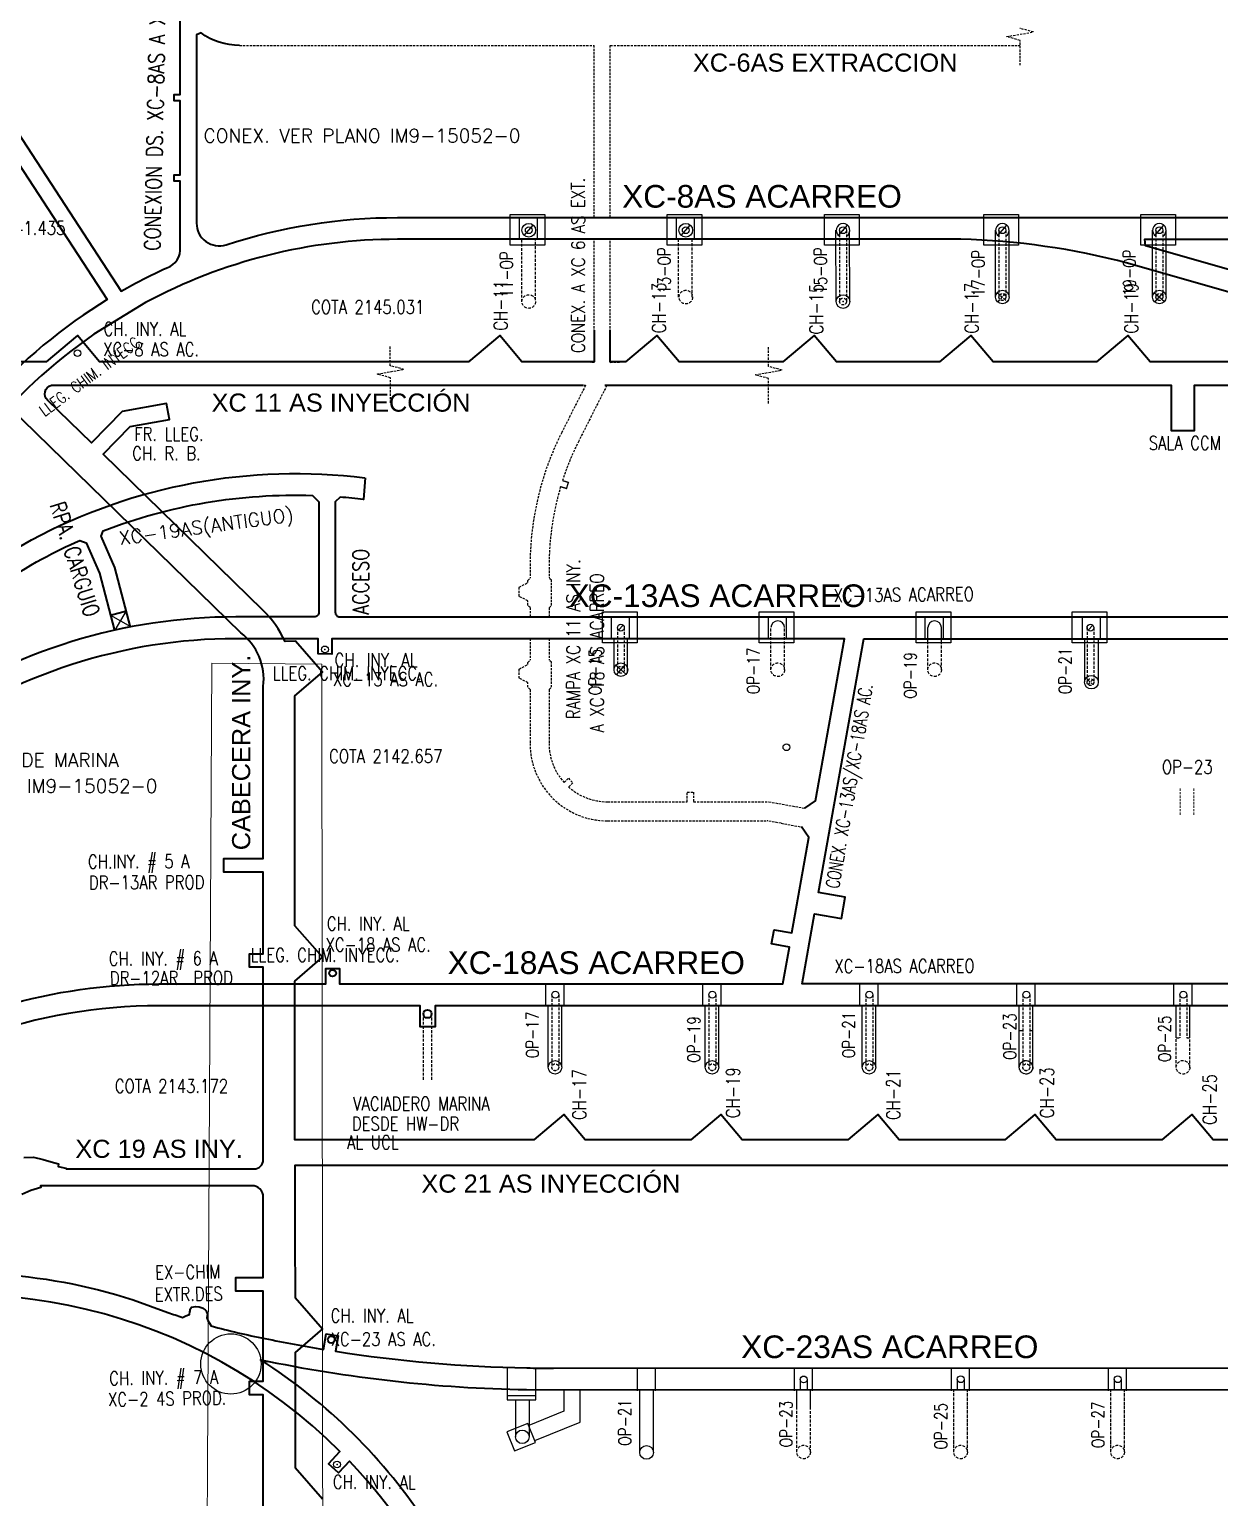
# Model space of a CAD drawing. Header units: millimetres. Extents: x -28 to 1943, y -5245 to 2752.
# Drawn here: x 918.3 to 1180.9, y -2316.4 to -1992.3 of the extents above; entities that cross this region are included whole.
import ezdxf
from ezdxf.enums import TextEntityAlignment as Align

# ---------------------------------------------------------------- set-up
doc = ezdxf.new("R2010")
doc.units = ezdxf.units.MM
doc.linetypes.add('DASHED', pattern=[0.75, 0.5, -0.25])
doc.linetypes.add('HIDDEN', pattern=[0.375, 0.25, -0.125])
doc.layers.add('186', color=1, linetype='Continuous', lineweight=18, transparency=0.5)
doc.styles.add('ARIAL', font='arial.ttf')
doc.styles.add('DG-T1-473 TO 560$1$Standard', font='arial.ttf')
doc.styles.add('ROMANS', font='romans.shx', dxfattribs={"width": 0.8})

msp = doc.modelspace()

# ---------------------------------------------------------------- linework, layer by layer
at = {"color": 8, "linetype": 'DASHED'}
for p, q in [((1133.876, -1993.894), (1139.807, -1992.874)), ((1139.807, -1992.874), (1136.779, -1992.072)), ((964.636, -1995.836), (1042.836, -1995.836)), ((1042.836, -2033.835), (1042.836, -1995.836)), ((1046.436, -1995.858), (1136.835, -1995.858)), ((1046.436, -2033.835), (1046.436, -1995.858)), ((1136.833, -1994.737), (1133.876, -1993.894)), ((1136.842, -2000.229), (1136.833, -1994.737)), ((1042.836, -2065.793), (1042.836, -2038.635)), ((1046.436, -2065.793), (1046.436, -2038.635)), ((1022.088, -2059.86), (1015.17, -2065.664)), ((1022.088, -2059.86), (1015.178, -2065.658)), ((1026.953, -2065.658), (1022.088, -2059.86)), ((1026.953, -2065.658), (1022.088, -2059.86)), ((1049.819, -2065.658), (1056.729, -2059.86)), ((1056.729, -2059.86), (1061.6, -2065.664)), ((997.881, -2066.538), (997.874, -2062.215)), ((1081.308, -2066.7), (1081.301, -2062.378)), ((994.979, -2068.361), (1000.909, -2067.341)), ((1015.17, -2065.664), (997.88, -2065.664)), ((1000.909, -2067.341), (997.881, -2066.538)), ((1042.836, -2065.793), (1026.953, -2065.658)), ((1042.836, -2065.793), (1026.953, -2065.658)), ((1046.436, -2065.793), (1049.819, -2065.658)), ((1061.6, -2065.664), (1081.307, -2065.664)), ((1084.336, -2067.503), (1081.308, -2066.7)), ((997.936, -2069.204), (994.979, -2068.361)), ((997.945, -2074.695), (997.936, -2069.204)), ((1078.406, -2068.523), (1084.336, -2067.503)), ((1081.362, -2069.366), (1078.406, -2068.523)), ((1081.372, -2074.857), (1081.362, -2069.366)), ((997.938, -2070.858), (1040.97, -2070.858)), ((1040.97, -2070.858), (1035.711, -2081.269)), ((1045.675, -2070.858), (1039.459, -2083.163)), ((1045.675, -2070.858), (1081.365, -2070.858)), ((1026.338, -2117.457), (1026.339, -2115.428)), ((1026.339, -2115.428), (1028.226, -2114.413)), ((1028.226, -2113.952), (1028.777, -2113.391)), ((1028.226, -2114.413), (1028.226, -2113.952)), ((1033.438, -2113.894), (1032.984, -2113.513)), ((1033.433, -2119.448), (1033.438, -2113.894)), ((1028.223, -2118.437), (1026.338, -2117.457)), ((1028.222, -2119.448), (1028.223, -2118.437)), ((1028.721, -2119.921), (1028.222, -2119.448)), ((1028.721, -2119.921), (1028.721, -2121.981)), ((1032.921, -2119.954), (1033.433, -2119.448)), ((1032.921, -2119.954), (1032.921, -2121.981)), ((1028.721, -2126.781), (1028.721, -2131.506)), ((1032.921, -2126.781), (1032.921, -2131.518)), ((1028.226, -2132.01), (1028.727, -2131.5)), ((1028.226, -2132.471), (1028.226, -2132.01)), ((1033.438, -2131.952), (1032.921, -2131.518)), ((1033.433, -2137.506), (1033.438, -2131.952)), ((1026.338, -2135.515), (1026.339, -2133.485)), ((1028.223, -2136.495), (1026.338, -2135.515)), ((1026.339, -2133.485), (1028.226, -2132.471)), ((1028.222, -2137.506), (1028.223, -2136.495)), ((1028.721, -2137.979), (1028.222, -2137.506)), ((1028.721, -2137.979), (1028.721, -2149.88)), ((1032.921, -2138.011), (1033.433, -2137.506)), ((1032.921, -2138.011), (1032.921, -2149.88)), ((1036.227, -2158.503), (1037.185, -2157.58)), ((1037.185, -2157.58), (1038.156, -2158.589)), ((1038.156, -2158.589), (1037.218, -2159.492)), ((1063.425, -2162.78), (1063.425, -2160.68)), ((1063.425, -2160.68), (1064.825, -2160.68)), ((1064.825, -2160.68), (1064.825, -2162.78)), ((1045.821, -2162.78), (1060.811, -2162.78)), ((1060.811, -2162.78), (1063.425, -2162.78)), ((1064.825, -2162.78), (1081.411, -2162.78)), ((1081.411, -2162.78), (1089.371, -2164.2)), ((1045.821, -2166.98), (1060.811, -2166.98)), ((1060.811, -2166.98), (1081.039, -2166.98)), ((1084.122, -2167.53), (1081.039, -2166.98)), ((1084.122, -2167.53), (1088.634, -2168.335))]:
    msp.add_line(p, q, dxfattribs=at)
at = {"color": 9, "linetype": 'DASHED'}
msp.add_line((956.124, -1993.099), (955.135, -1993.496), dxfattribs=at)
at = {"linetype": 'Continuous'}
for p, q in [((1253.603, -2033.835), (999.477, -2033.835)), ((1023.711, -2287.594), (1023.711, -2294.793)), ((1030.011, -2294.793), (1030.011, -2287.702)), ((1023.711, -2293.793), (1030.011, -2293.793)), ((1036.211, -2292.568), (1036.211, -2297.278)), ((1039.811, -2299.709), (1039.811, -2292.569)), ((1023.711, -2294.793), (1030.011, -2294.793)), ((1025.511, -2294.793), (1025.511, -2302.933)), ((1036.211, -2297.278), (1028.443, -2300.42)), ((1028.511, -2294.793), (1028.511, -2302.835)), ((1028.271, -2299.99), (1023.633, -2301.858)), ((1029.951, -2304.165), (1028.271, -2299.99)), ((1029.783, -2303.747), (1039.811, -2299.709)), ((1023.633, -2301.858), (1025.313, -2306.032)), ((1025.313, -2306.032), (1029.951, -2304.165))]:
    msp.add_line(p, q, dxfattribs=at)
at = {"color": 7}
for p, q in [((1024.371, -2033.138), (1032.012, -2033.138)), ((1024.371, -2039.962), (1024.371, -2033.138)), ((1026.398, -2038.635), (1026.398, -2033.835)), ((1030.398, -2038.635), (1030.398, -2033.835)), ((1032.012, -2033.138), (1032.012, -2039.962)), ((1059.012, -2039.962), (1059.012, -2033.138)), ((1059.012, -2033.138), (1066.653, -2033.138)), ((1061.013, -2038.635), (1061.013, -2033.835)), ((1065.013, -2038.635), (1065.013, -2033.835)), ((1066.653, -2033.138), (1066.653, -2039.962)), ((1093.718, -2039.962), (1093.718, -2033.138)), ((1093.718, -2033.138), (1101.359, -2033.138)), ((1101.359, -2033.138), (1101.359, -2039.962)), ((1128.871, -2033.138), (1136.512, -2033.138)), ((1128.871, -2039.962), (1128.871, -2033.138)), ((1136.512, -2033.138), (1136.512, -2039.962)), ((1163.512, -2033.138), (1171.153, -2033.138)), ((1163.512, -2039.962), (1163.512, -2033.138)), ((1171.153, -2033.138), (1171.153, -2039.962)), ((1032.012, -2039.962), (1024.371, -2039.962)), ((1066.653, -2039.962), (1059.012, -2039.962)), ((1101.359, -2039.962), (1093.718, -2039.962)), ((1136.512, -2039.962), (1128.871, -2039.962)), ((941.672, -2048.345), (938.544, -2050.08)), ((941.672, -2048.345), (938.544, -2050.08)), ((941.672, -2048.345), (938.544, -2050.08)), ((941.672, -2048.345), (938.544, -2050.08)), ((941.672, -2048.345), (938.544, -2050.08)), ((932.498, -2059.573), (943.864, -2052.616)), ((932.498, -2059.573), (943.864, -2052.616)), ((932.498, -2059.573), (943.864, -2052.616)), ((932.498, -2059.573), (943.864, -2052.616)), ((932.498, -2059.573), (943.864, -2052.616))]:
    msp.add_line(p, q, dxfattribs=at)
at = {"color": 7, "linetype": 'Continuous'}
for p, q in [((1027.443, -2037.757), (1029.431, -2035.51)), ((1062.084, -2037.757), (1064.072, -2035.51)), ((1131.943, -2037.757), (1133.931, -2035.51)), ((1166.584, -2037.757), (1168.572, -2035.51)), ((936.171, -2121.562), (940.571, -2124.125)), ((937.164, -2124.915), (939.652, -2120.644)), ((1044.697, -2127.676), (1044.697, -2120.853)), ((1044.697, -2120.853), (1052.339, -2120.853)), ((1046.701, -2126.782), (1046.701, -2121.982)), ((1046.701, -2126.782), (1046.701, -2121.982)), ((1050.701, -2126.782), (1050.701, -2121.982)), ((1050.701, -2126.782), (1050.701, -2121.982)), ((1052.339, -2120.853), (1052.339, -2127.676)), ((1079.31, -2127.675), (1079.31, -2120.851)), ((1079.31, -2120.851), (1086.952, -2120.851)), ((1086.952, -2120.851), (1086.952, -2127.675)), ((1148.337, -2127.675), (1148.337, -2120.851)), ((1148.337, -2120.851), (1155.978, -2120.851)), ((1155.978, -2120.851), (1155.978, -2127.675)), ((1048.267, -2124.909), (1049.261, -2123.786)), ((1151.868, -2124.908), (1152.862, -2123.784)), ((1052.339, -2127.676), (1044.697, -2127.676)), ((1155.978, -2127.675), (1148.337, -2127.675)), ((1088.346, -2290.272), (1088.346, -2292.567)), ((1089.846, -2290.272), (1089.846, -2292.566)), ((1122.996, -2290.224), (1122.996, -2292.559)), ((1124.496, -2290.224), (1124.496, -2292.558)), ((1157.637, -2290.224), (1157.637, -2292.55)), ((1159.137, -2290.224), (1159.137, -2292.55))]:
    msp.add_line(p, q, dxfattribs=at)
at = {"color": 3}
for p, q in [((1096.284, -2052.371), (1096.215, -2036.615)), ((1099.284, -2052.371), (1099.215, -2037.084)), ((1131.437, -2051.371), (1131.437, -2036.633)), ((1134.437, -2051.371), (1134.437, -2036.633)), ((1081.314, -2126.782), (1081.314, -2121.982)), ((1085.314, -2126.782), (1085.314, -2121.982)), ((1115.927, -2126.782), (1115.927, -2121.982)), ((1119.927, -2126.782), (1119.927, -2121.982)), ((1150.623, -2126.782), (1150.623, -2121.982)), ((1154.623, -2126.782), (1154.623, -2121.982)), ((1047.264, -2133.614), (1047.264, -2126.781)), ((1050.201, -2134.058), (1050.201, -2126.782)), ((1151.123, -2136.314), (1151.123, -2126.782)), ((1154.123, -2136.314), (1154.123, -2126.782)), ((1032.231, -2207.782), (1032.231, -2202.982)), ((1036.231, -2207.782), (1036.231, -2202.982)), ((1066.872, -2207.782), (1066.872, -2202.982)), ((1070.872, -2207.782), (1070.872, -2202.982)), ((1101.513, -2207.782), (1101.513, -2202.982)), ((1105.513, -2207.782), (1105.513, -2202.982)), ((1136.154, -2207.782), (1136.154, -2202.982)), ((1140.154, -2207.782), (1140.154, -2202.982)), ((1170.795, -2207.782), (1170.795, -2202.982)), ((1174.795, -2207.782), (1174.795, -2202.982)), ((1032.731, -2221.244), (1032.731, -2207.782)), ((1035.731, -2221.244), (1035.731, -2207.782)), ((1067.372, -2221.32), (1067.372, -2207.782)), ((1070.372, -2221.32), (1070.372, -2207.782)), ((1102.013, -2221.355), (1102.013, -2207.782)), ((1105.013, -2221.355), (1105.013, -2207.782)), ((1136.654, -2221.467), (1136.654, -2207.782)), ((1139.654, -2221.467), (1139.654, -2207.782)), ((1171.295, -2214.883), (1171.295, -2207.782)), ((1174.295, -2214.883), (1174.295, -2207.782)), ((1052.438, -2292.782), (1052.438, -2287.982)), ((1056.438, -2292.782), (1056.438, -2287.982)), ((1087.079, -2292.782), (1087.079, -2287.982)), ((1091.079, -2292.782), (1091.079, -2287.982)), ((1121.72, -2292.782), (1121.72, -2287.982)), ((1125.72, -2292.782), (1125.72, -2287.982)), ((1156.361, -2292.782), (1156.361, -2287.982)), ((1160.361, -2292.782), (1160.361, -2287.982)), ((1052.938, -2306.356), (1052.938, -2292.782)), ((1055.938, -2306.356), (1055.938, -2292.782))]:
    msp.add_line(p, q, dxfattribs=at)
for p, q in [((1096.79, -2037.757), (1098.778, -2035.51)), ((1096.79, -2037.757), (1098.778, -2035.51)), ((1166.078, -2051.371), (1166.078, -2036.633)), ((1169.078, -2051.371), (1169.078, -2036.633)), ((1171.153, -2039.962), (1163.512, -2039.962)), ((1166.455, -2050.378), (1168.701, -2052.365)), ((1166.584, -2052.495), (1168.572, -2050.248)), ((1113.923, -2127.675), (1113.923, -2120.851)), ((1113.923, -2120.851), (1121.565, -2120.851)), ((1121.565, -2120.851), (1121.565, -2127.675)), ((1116.49, -2127.675), (1116.49, -2124.346)), ((1119.49, -2127.675), (1119.49, -2124.346)), ((1086.952, -2127.675), (1079.31, -2127.675)), ((1121.565, -2127.675), (1113.923, -2127.675)), ((1047.64, -2132.636), (1049.887, -2134.624)), ((1047.77, -2134.753), (1049.757, -2132.506)), ((1088.346, -2290.272), (1088.346, -2292.567)), ((1089.846, -2290.272), (1089.846, -2292.566)), ((1087.579, -2296.314), (1087.579, -2292.696)), ((1090.579, -2296.314), (1090.579, -2292.699))]:
    msp.add_line(p, q)
at = {"color": 8, "linetype": 'HIDDEN', "ltscale": 2.5}
for p, q in [((1097.034, -2036.633), (1097.034, -2052.371)), ((1098.534, -2036.633), (1098.534, -2052.371)), ((1132.187, -2036.633), (1132.187, -2051.371)), ((1133.687, -2036.633), (1133.687, -2051.371)), ((1166.828, -2036.633), (1166.828, -2051.371)), ((1168.328, -2036.633), (1168.328, -2051.371)), ((1026.898, -2052.444), (1026.898, -2038.635)), ((1029.898, -2052.03), (1029.898, -2038.635)), ((1061.513, -2051.382), (1061.513, -2038.635)), ((1064.513, -2051.382), (1064.513, -2038.635)), ((1131.814, -2050.378), (1134.06, -2052.365)), ((1131.943, -2052.495), (1133.931, -2050.248)), ((1048.014, -2124.348), (1048.014, -2133.63)), ((1049.514, -2124.348), (1049.514, -2133.63)), ((1081.877, -2133.628), (1081.877, -2124.346)), ((1084.877, -2133.628), (1084.877, -2124.346)), ((1151.615, -2124.346), (1151.615, -2136.382)), ((1153.115, -2124.346), (1153.115, -2136.382)), ((1116.49, -2133.628), (1116.49, -2127.675)), ((1119.49, -2133.628), (1119.49, -2127.675)), ((1151.8, -2135.888), (1152.929, -2136.876)), ((1151.868, -2136.944), (1152.862, -2135.82)), ((1033.543, -2205.348), (1033.543, -2221.382)), ((1035.043, -2205.348), (1035.043, -2221.382)), ((1068.184, -2205.348), (1068.184, -2221.382)), ((1069.684, -2205.348), (1069.684, -2221.382)), ((1102.825, -2205.348), (1102.825, -2221.382)), ((1104.325, -2205.348), (1104.325, -2221.382)), ((1137.466, -2205.348), (1137.466, -2221.382)), ((1138.966, -2205.348), (1138.966, -2221.382)), ((1172.107, -2205.348), (1172.107, -2214.883)), ((1173.607, -2205.348), (1173.607, -2214.883)), ((1005.19, -2224.142), (1005.19, -2209.589)), ((1007.02, -2224.142), (1007.02, -2209.589)), ((1136.654, -2221.467), (1136.654, -2213.272)), ((1136.654, -2213.272), (1137.466, -2213.272)), ((1136.654, -2221.467), (1136.654, -2213.272)), ((1136.654, -2213.272), (1137.466, -2213.272)), ((1138.966, -2213.272), (1139.65, -2213.272)), ((1138.966, -2213.272), (1139.65, -2213.272)), ((1139.646, -2221.401), (1139.65, -2213.272)), ((1139.646, -2221.401), (1139.65, -2213.272)), ((1171.295, -2214.883), (1172.107, -2214.883)), ((1171.319, -2221.382), (1171.307, -2214.883)), ((1171.319, -2221.382), (1171.307, -2214.883)), ((1171.307, -2214.883), (1172.107, -2214.883)), ((1171.319, -2221.382), (1171.307, -2214.883)), ((1171.307, -2214.883), (1172.107, -2214.883)), ((1173.607, -2214.883), (1174.295, -2214.883)), ((1173.607, -2214.883), (1174.295, -2214.883)), ((1173.607, -2214.883), (1174.295, -2214.883)), ((1174.295, -2221.467), (1174.295, -2214.883)), ((1174.295, -2221.467), (1174.295, -2214.883)), ((1174.295, -2221.467), (1174.295, -2214.883)), ((1087.579, -2306.285), (1087.579, -2292.567)), ((1090.579, -2306.311), (1090.579, -2292.566)), ((1122.223, -2306.182), (1122.22, -2292.724)), ((1122.223, -2303.313), (1122.22, -2292.724)), ((1125.219, -2306.225), (1125.22, -2292.727)), ((1125.219, -2303.313), (1125.22, -2292.727)), ((1156.864, -2306.182), (1156.861, -2292.753)), ((1156.864, -2303.313), (1156.861, -2292.753)), ((1159.86, -2306.225), (1159.861, -2292.755)), ((1159.86, -2303.313), (1159.861, -2292.755)), ((1087.579, -2306.285), (1087.579, -2296.314)), ((1090.579, -2306.311), (1090.579, -2296.314)), ((1122.223, -2306.333), (1122.223, -2303.313)), ((1125.219, -2306.264), (1125.219, -2303.313)), ((1156.864, -2306.333), (1156.864, -2303.313)), ((1156.864, -2306.333), (1156.864, -2303.313)), ((1159.86, -2306.264), (1159.86, -2303.313)), ((1159.86, -2306.264), (1159.86, -2303.313))]:
    msp.add_line(p, q, dxfattribs=at)
at = {"color": 7, "lineweight": 35}
msp.add_line((936.171, -2121.562), (939.652, -2120.644), dxfattribs=at)
at = {"linetype": 'DASHED', "lineweight": 20}
for p, q in [((1172.172, -2159.88), (1172.172, -2165.662)), ((1175.172, -2159.88), (1175.172, -2165.662))]:
    msp.add_line(p, q, dxfattribs=at)
at = {"color": 254, "lineweight": 35}
for points in [[(1042.836, -2058.658), (1042.836, -2065.658), (1026.927, -2065.658), (1022.062, -2059.859), (1015.151, -2065.658), (933.726, -2065.658), (928.861, -2059.859), (921.942, -2065.664), (914.411, -2065.664, -0.168075), (913.015, -2065.096), (861.689, -2015.009), (863.783, -2012.863), (862.065, -2011.187), (859.971, -2013.332), (837.551, -1991.454), (836.046, -1989.515), (834.44, -1987.65), (832.665, -1985.655), (829.961, -1983.342), (828.346, -1981.864), (826.642, -1980.276), (824.825, -1979.035), (786.513, -1941.647), (755.834, -1905.085)], [(917.037, -2241.264), (919.14, -2241.186), (921.268, -2241.741), (923.039, -2242.272), (924.71, -2242.695), (924.588, -2243.283), (926.336, -2243.648), (926.343, -2243.804), (967.857, -2243.804, 0.4142136), (969.857, -2241.804), (969.857, -2199.302), (966.857, -2199.302), (966.857, -2196.302), (969.857, -2196.302), (969.857, -2178.273), (961.157, -2178.273), (961.157, -2175.273), (969.857, -2175.273), (969.857, -2137.302, 0.265552), (964.881, -2125.493), (892.639, -2054.995)], [(1202.793, -2237.385), (1179.432, -2237.385), (1174.772, -2231.83), (1168.152, -2237.385), (1144.791, -2237.385), (1140.13, -2231.83), (1133.511, -2237.385), (1110.15, -2237.385), (1105.489, -2231.83), (1098.87, -2237.385), (1075.509, -2237.385), (1070.848, -2231.83), (1064.229, -2237.385), (1040.868, -2237.385), (1036.207, -2231.83), (1029.588, -2237.385), (976.857, -2237.385), (976.857, -2202.349), (982.9, -2197.068), (976.857, -2190.154), (976.857, -2139.422), (982.9, -2134.14), (976.957, -2127.341), (974.66, -2127.38, 0.0974156), (969.77, -2120.483), (934.515, -2086.079), (940.484, -2079.961), (949.142, -2078.435), (948.516, -2074.89), (938.717, -2076.617), (931.939, -2083.564), (922.343, -2074.19, -0.6061807), (923.115, -2070.858), (1040.551, -2070.858)], [(969.857, -2333.122), (969.857, -2293.659), (966.857, -2293.659), (966.857, -2290.659), (969.857, -2290.659), (969.857, -2270.784), (963.812, -2270.784), (963.812, -2267.784), (969.857, -2267.784), (969.857, -2250.004, 0.4142136), (967.357, -2247.504), (965.498, -2247.504), (920.717, -2247.524), (920.747, -2247.926), (918.562, -2248.6), (916.572, -2249.464)]]:
    msp.add_lwpolyline(points, format="xyb", dxfattribs=at)
at = {"color": 7, "lineweight": 35}
for points in [[(950.035, -1963.661, 0.1285201), (892.841, -1979.968), (938.544, -2050.08), (941.672, -2048.345, -0.0157839), (948.594, -2044.913, 0.3582814), (951.535, -2040.356), (951.535, -2025.833), (950.235, -2025.833), (950.235, -2024.433), (951.535, -2024.433), (951.535, -2008.101), (950.235, -2008.101), (950.235, -2006.701), (951.535, -2006.701), (951.535, -1987.683, -0.1148499), (950.035, -1981.235), (950.035, -1963.632)], [(950.035, -1963.661, 0.1285201), (892.841, -1979.968), (938.544, -2050.08), (941.672, -2048.345, -0.0157839), (948.594, -2044.913, 0.3582814), (951.535, -2040.356), (951.535, -2025.833), (950.235, -2025.833), (950.235, -2024.433), (951.535, -2024.433), (951.535, -2008.101), (950.235, -2008.101), (950.235, -2006.701), (951.535, -2006.701), (951.535, -1987.683, -0.1148499), (950.035, -1981.235), (950.035, -1963.632)], [(889.768, -1981.847), (935.446, -2051.92), (930.125, -2055.379, 0.1446486), (886.446, -2109.269)], [(889.768, -1981.847), (935.446, -2051.92), (930.125, -2055.379, 0.1446486), (886.446, -2109.269)], [(964.636, -1995.836, -0.1568773), (956.124, -1993.099), (955.135, -1993.496), (955.135, -2035.062, 0.5094616), (961.679, -2039.817, -0.0785956), (999.477, -2033.835), (999.477, -2033.835), (1253.603, -2033.835)], [(964.636, -1995.836, -0.1568773), (956.124, -1993.099), (955.135, -1993.496), (955.135, -2035.062, 0.5094616), (961.679, -2039.817, -0.0785956), (999.477, -2033.835), (999.477, -2033.835), (1253.603, -2033.835)], [(1234.595, -2065.067), (1160.563, -2043.903, 0.0587787), (1123.748, -2038.635), (999.477, -2038.635, 0.1237709), (943.864, -2052.616), (932.498, -2059.573, 0.1437347), (890.879, -2111.111), (879.599, -2138.257, -0.1018999), (918.74, -2104.948, -0.1552807), (992.288, -2091.287)], [(1234.595, -2065.067), (1160.563, -2043.903, 0.0587787), (1123.748, -2038.635), (999.477, -2038.635, 0.1237709), (943.864, -2052.616), (932.498, -2059.573, 0.1437347), (890.879, -2111.111), (879.599, -2138.257, -0.1018999), (918.74, -2104.948, -0.1552807), (992.288, -2091.287)], [(1235.915, -2060.452), (1164.504, -2040.037), (1164.361, -2038.635), (1455.243, -2038.635, -0.0607154), (1483.489, -2042.078), (1640.169, -2086.495), (1639.109, -2090.203), (1642.3, -2091.115), (1643.305, -2087.383), (1730.134, -2111.964, -0.043646), (1749.281, -2119.266), (1740.751, -2136.189), (1737.885, -2151.86), (1735.79, -2153.307), (1691.725, -2145.248), (1653.168, -2138.196), (1652.133, -2133.237), (1648.609, -2133.972), (1649.345, -2137.497), (1576.529, -2124.169, 0.0418188), (1555.859, -2121.982), (1381.999, -2121.982), (1379.999, -2119.982)], [(1235.915, -2060.452), (1164.504, -2040.037), (1164.361, -2038.635), (1455.243, -2038.635, -0.0607154), (1483.489, -2042.078), (1640.169, -2086.495), (1639.109, -2090.203), (1642.3, -2091.115), (1643.305, -2087.383), (1730.134, -2111.964, -0.043646), (1749.281, -2119.266), (1740.751, -2136.189), (1737.885, -2151.86), (1735.79, -2153.307), (1691.725, -2145.248), (1653.168, -2138.196), (1652.133, -2133.237), (1648.609, -2133.972), (1649.345, -2137.497), (1576.529, -2124.169, 0.0418188), (1555.859, -2121.982), (1381.999, -2121.982), (1379.999, -2119.982)], [(992.353, -2091.295), (991.996, -2096.089, 0.011106), (986.803, -2095.529), (985.749, -2096.583), (985.749, -2120.982, 0.4142136), (986.749, -2121.982), (1373.499, -2121.982), (1375.499, -2119.982)], [(992.353, -2091.295), (991.996, -2096.089, 0.011106), (986.803, -2095.529), (985.749, -2096.583), (985.749, -2120.982, 0.4142136), (986.749, -2121.982), (1373.499, -2121.982), (1375.499, -2119.982)], [(940.591, -2124.202), (937.132, -2111.095), (934.078, -2104.167), (934.534, -2102.959, -0.1006106), (980.735, -2095.168), (982.149, -2096.583), (982.149, -2120.981, -0.4142136), (981.149, -2121.981), (963.809, -2121.981, 0.1515008), (894.741, -2143.327)], [(940.591, -2124.202), (937.132, -2111.095), (934.078, -2104.167), (934.534, -2102.959, -0.1006106), (980.735, -2095.168), (982.149, -2096.583), (982.149, -2120.981, -0.4142136), (981.149, -2121.981), (963.809, -2121.981, 0.1515008), (894.741, -2143.327)], [(886.313, -2137.587, -0.0901651), (921.05, -2109.155, -0.0197917), (929.412, -2105.072), (930.784, -2105.619), (933.724, -2112.288), (937.062, -2124.938)], [(886.313, -2137.587, -0.0901651), (921.05, -2109.155, -0.0197917), (929.412, -2105.072), (930.784, -2105.619), (933.724, -2112.288), (937.062, -2124.938)], [(1089.371, -2164.2), (1091.691, -2162.582), (1098.074, -2126.781), (984.997, -2126.782), (984.974, -2130.161), (981.974, -2130.141), (981.997, -2126.781), (963.809, -2126.781, 0.1577879), (894.907, -2149.078)], [(1089.371, -2164.2), (1091.691, -2162.582), (1098.074, -2126.781), (984.997, -2126.782), (984.974, -2130.161), (981.974, -2130.141), (981.997, -2126.781), (963.809, -2126.781, 0.1577879), (894.907, -2149.078)], [(881.119, -2222.108, -0.1426047), (946.82, -2202.982), (983.66, -2202.982), (983.67, -2199.596), (986.67, -2199.604), (986.66, -2202.982), (1084.488, -2202.982), (1085.937, -2194.854), (1082, -2194.152), (1082.562, -2191.002), (1086.5, -2191.704), (1090.252, -2170.655), (1088.634, -2168.335)], [(881.119, -2222.108, -0.1426047), (946.82, -2202.982), (983.66, -2202.982), (983.67, -2199.596), (986.67, -2199.604), (986.66, -2202.982), (1084.488, -2202.982), (1085.937, -2194.854), (1082, -2194.152), (1082.562, -2191.002), (1086.5, -2191.704), (1090.252, -2170.655), (1088.634, -2168.335)], [(1326.748, -2207.782), (1007.755, -2207.782), (1007.755, -2212.482), (1004.455, -2212.482), (1004.455, -2207.782), (946.82, -2207.782, 0.1713296), (872.885, -2233.928)], [(1326.748, -2207.782), (1007.755, -2207.782), (1007.755, -2212.482), (1004.455, -2212.482), (1004.455, -2207.782), (946.82, -2207.782, 0.1713296), (872.885, -2233.928)], [(878.863, -2269.26, -0.1295172), (941.127, -2272.699), (948.817, -2275.49, 0.0055128), (952.068, -2276.574), (952.793, -2276.208), (953.392, -2276.008), (953.571, -2275.949), (953.656, -2275.373), (953.698, -2275.094), (953.765, -2274.738), (953.847, -2274.527), (954.041, -2274.303), (954.482, -2274.221), (954.89, -2274.145), (955.73, -2274.212), (956.626, -2274.565), (956.817, -2274.738), (957.022, -2274.926), (957.228, -2275.113), (957.345, -2275.373), (957.568, -2275.871), (957.4, -2276.667), (957.613, -2277.232), (958.386, -2278.458, 0.0195101), (970.191, -2281.215)], [(878.863, -2269.26, -0.1295172), (941.127, -2272.699), (948.817, -2275.49, 0.0055128), (952.068, -2276.574), (952.793, -2276.208), (953.392, -2276.008), (953.571, -2275.949), (953.656, -2275.373), (953.698, -2275.094), (953.765, -2274.738), (953.847, -2274.527), (954.041, -2274.303), (954.482, -2274.221), (954.89, -2274.145), (955.73, -2274.212), (956.626, -2274.565), (956.817, -2274.738), (957.022, -2274.926), (957.228, -2275.113), (957.345, -2275.373), (957.568, -2275.871), (957.4, -2276.667), (957.613, -2277.232), (958.386, -2278.458, 0.0195101), (970.191, -2281.215)], [(819.073, -2540.883), (821.573, -2543.383), (884.307, -2543.383), (900.404, -2521.502), (907.439, -2511.938, -0.0544823), (924.617, -2491.634, -0.0412979), (940.348, -2478.986, -0.0364934), (955.818, -2470.094, -0.0552072), (981.237, -2461.147, -0.0592227), (1009.957, -2457.98), (1014.081, -2457.98), (1027.855, -2457.98, -0.0656411), (1023.442, -2431.118), (1022.025, -2404.269), (1020.9, -2382.96, 0.1791426), (988.874, -2308.323), (986.45, -2310.916), (984.258, -2308.868), (986.785, -2306.165, 0.2832299), (866.773, -2277.433, 0.0830159), (829.639, -2297.627, 0.0902512), (803.542, -2326.054, 0.0654306), (793.69, -2345.012), (783.273, -2370.074)], [(819.073, -2540.883), (821.573, -2543.383), (884.307, -2543.383), (900.404, -2521.502), (907.439, -2511.938, -0.0544823), (924.617, -2491.634, -0.0412979), (940.348, -2478.986, -0.0364934), (955.818, -2470.094, -0.0552072), (981.237, -2461.147, -0.0592227), (1009.957, -2457.98), (1014.081, -2457.98), (1027.855, -2457.98, -0.0656411), (1023.442, -2431.118), (1022.025, -2404.269), (1020.9, -2382.96, 0.1791426), (988.874, -2308.323), (986.45, -2310.916), (984.258, -2308.868), (986.785, -2306.165, 0.2832299), (866.773, -2277.433, 0.0830159), (829.639, -2297.627, 0.0902512), (803.542, -2326.054, 0.0654306), (793.69, -2345.012), (783.273, -2370.074)], [(970.227, -2281.222, 0.0105378), (983.128, -2283.63), (983.738, -2280.183), (986.397, -2280.654), (985.794, -2284.058, 0.0340739), (1028.026, -2287.726, 0.0047179), (1033.87, -2287.779), (1313.557, -2287.739)], [(970.227, -2281.222, 0.0105378), (983.128, -2283.63), (983.738, -2280.183), (986.397, -2280.654), (985.794, -2284.058, 0.0340739), (1028.026, -2287.726, 0.0047179), (1033.87, -2287.779), (1313.557, -2287.739)], [(1006.214, -2322.65, 0.1074853), (969.247, -2285.921, 0.0468002), (1027.938, -2292.525)], [(1006.214, -2322.65, 0.1074853), (969.247, -2285.921, 0.0468002), (1027.938, -2292.525)]]:
    msp.add_lwpolyline(points, format="xyb", dxfattribs=at)
at = {"color": 254, "lineweight": 35}
for points in [[(1188.434, -2065.658), (1165.517, -2065.658), (1160.652, -2059.859), (1153.741, -2065.658), (1130.876, -2065.658), (1126.011, -2059.859), (1119.1, -2065.658), (1096.312, -2065.658), (1091.447, -2059.859), (1084.536, -2065.658), (1061.59, -2065.658), (1056.725, -2059.859), (1049.814, -2065.658), (1046.436, -2065.658), (1046.436, -2058.653)], [(1045.256, -2070.858), (1170.164, -2070.858), (1170.164, -2080.858), (1175.364, -2080.858), (1175.364, -2070.858), (1449.823, -2070.858), (1451.823, -2072.858)], [(1285.724, -2243.085), (976.848, -2243.085), (976.861, -2258.646), (976.871, -2272.171), (982.9, -2279.068), (976.881, -2284.329), (976.902, -2309.718), (982.9, -2316.62)]]:
    msp.add_lwpolyline(points, dxfattribs=at)
at = {"color": 8, "linetype": 'DASHED', "const_width": 0.3}
msp.add_lwpolyline([(1035.885, -2091.886), (1037.184, -2092.297), (1036.762, -2093.632), (1035.47, -2093.223)], dxfattribs=at)
at = {"color": 7, "lineweight": 35}
for points in [[(1340.11, -2126.782), (1327.54, -2202.982), (1088.754, -2202.982), (1091.511, -2187.519), (1097.419, -2188.572), (1098.262, -2183.847), (1092.354, -2182.793), (1102.34, -2126.782), (1340.11, -2126.782)], [(1340.11, -2126.782), (1327.54, -2202.982), (1088.754, -2202.982), (1091.511, -2187.519), (1097.419, -2188.572), (1098.262, -2183.847), (1092.354, -2182.793), (1102.34, -2126.782), (1340.11, -2126.782)], [(1027.938, -2292.525), (1312.766, -2292.539), (1310.561, -2305.902), (1304.555, -2304.908), (1303.772, -2309.644), (1309.78, -2310.638), (1306.506, -2330.484)], [(1027.938, -2292.525), (1312.766, -2292.539), (1310.561, -2305.902), (1304.555, -2304.908), (1303.772, -2309.644), (1309.78, -2310.638), (1306.506, -2330.484)]]:
    msp.add_lwpolyline(points, dxfattribs=at)
at = {"color": 3, "linetype": 'Continuous', "const_width": 0.01}
msp.add_lwpolyline([(1098.614, -2147.679), (1099.894, -2147.909), (1100.141, -2146.531), (1098.859, -2146.301)], dxfattribs=at)
msp.add_lwpolyline([(1098.614, -2147.679), (1099.894, -2147.909), (1100.141, -2146.531), (1098.859, -2146.301)], dxfattribs=at)
at = {"color": 7, "linetype": 'Continuous'}
for centre, radius in [((1028.437, -2036.633), 1.5), ((1028.437, -2036.633), 0.75), ((1063.078, -2036.633), 1.5), ((1063.078, -2036.633), 0.75), ((1132.937, -2036.633), 0.75), ((1167.578, -2036.633), 0.75), ((1048.764, -2124.348), 0.75), ((1152.365, -2124.346), 0.75), ((985.17, -2200.6), 0.75), ((1034.293, -2205.348), 0.75), ((1068.934, -2205.348), 0.75), ((1103.575, -2205.348), 0.75), ((1138.216, -2205.348), 0.75), ((1172.857, -2205.348), 0.75), ((1089.096, -2290.272), 0.75), ((1123.746, -2290.224), 0.75), ((1158.387, -2290.224), 0.75)]:
    msp.add_circle(centre, radius, dxfattribs=at)
for centre, radius in [((1097.784, -2036.633), 0.75), ((1097.784, -2036.633), 0.75), ((1097.784, -2052.371), 1.5), ((1132.937, -2051.371), 1.5), ((1167.578, -2051.371), 1.5), ((1089.096, -2290.272), 0.75)]:
    msp.add_circle(centre, radius)
at = {"color": 8, "linetype": 'HIDDEN', "ltscale": 2.5}
for centre, radius in [((1028.437, -2052.371), 1.5), ((1063.098, -2051.382), 1.5), ((1132.937, -2051.371), 0.75), ((1167.578, -2051.371), 0.75), ((1097.784, -2052.371), 0.75), ((1083.377, -2133.628), 1.5), ((1117.99, -2133.628), 1.5), ((1048.764, -2133.63), 0.75), ((1152.365, -2136.382), 0.75), ((1034.293, -2221.382), 0.75), ((1068.934, -2221.382), 0.75), ((1103.575, -2221.382), 0.75), ((1138.154, -2221.382), 1.5), ((1138.154, -2221.382), 1.5), ((1138.216, -2221.382), 0.75), ((1172.795, -2221.382), 1.5), ((1172.795, -2221.382), 1.5), ((1172.795, -2221.382), 1.5), ((1089.079, -2306.285), 1.5), ((1089.079, -2306.285), 1.5), ((1123.72, -2306.285), 1.5), ((1123.72, -2306.285), 1.5), ((1158.361, -2306.284), 1.5), ((1158.361, -2306.284), 1.5), ((1158.361, -2306.284), 1.5)]:
    msp.add_circle(centre, radius, dxfattribs=at)
at = {"color": 3}
for centre, radius in [((928.874, -2063.764), 0.75), ((1048.764, -2133.63), 1.5), ((1152.587, -2136.382), 1.5), ((1034.231, -2221.382), 1.5), ((1054.438, -2306.382), 1.5)]:
    msp.add_circle(centre, radius, dxfattribs=at)
at = {"color": 3, "linetype": 'Continuous'}
for centre, radius in [((983.478, -2129.151), 0.75), ((983.478, -2129.151), 0.75), ((1085.295, -2150.735), 0.75), ((1068.872, -2221.382), 1.5), ((1103.513, -2221.382), 1.5), ((1138.154, -2221.382), 1.5), ((986.144, -2309.043), 0.75)]:
    msp.add_circle(centre, radius, dxfattribs=at)
at = {"color": 7, "lineweight": 35}
for centre, radius in [((985.17, -2200.6), 0.75), ((1006.105, -2209.589), 0.906), ((984.864, -2281.48), 0.75)]:
    msp.add_circle(centre, radius, dxfattribs=at)
at = {"linetype": 'Continuous'}
for centre, radius in [((962.719, -2286.848), 6.651), ((1027.011, -2302.933), 1.5)]:
    msp.add_circle(centre, radius, dxfattribs=at)
for centre, start, end in [((1097.784, -2036.633), 300, 240), ((1167.578, -2036.633), 300, 240), ((1117.99, -2124.346), 0, 180)]:
    msp.add_arc(centre, 1.5, start, end)
at = {"color": 3}
msp.add_arc((1132.937, -2036.633), 1.5, 300, 240, dxfattribs=at)
at = {"color": 8, "linetype": 'DASHED'}
for centre, radius, start, end in [((1094.148, -2110.692), 65.427, 153.27474, 182.36422), ((1094.306, -2110.73), 61.385, 153.31483, 162.12289), ((1094.306, -2110.73), 61.385, 163.42968, 182.59856), ((1045.821, -2149.88), 17.1, 180, 270), ((1045.821, -2149.88), 12.9, 180, 221.94576), ((1045.821, -2149.88), 12.9, 228.16821, 270)]:
    msp.add_arc(centre, radius, start, end, dxfattribs=at)
at = {"color": 7, "linetype": 'Continuous'}
for centre, radius, start, end in [((976.797, -2212.702), 117.6, 82.57418, 85.11939), ((1083.377, -2124.346), 1.5, 0, 180)]:
    msp.add_arc(centre, radius, start, end, dxfattribs=at)
for p in [(1097.784, -2036.633), (1167.578, -2036.633)]:
    msp.add_point(p, dxfattribs=at)
at = {"color": 8, "linetype": 'HIDDEN', "ltscale": 2.5}
msp.add_point((1097.784, -2052.371), dxfattribs=at)
at = {"color": 3, "linetype": 'Continuous'}
for p in [(983.478, -2129.151), (983.478, -2129.151), (986.144, -2309.043)]:
    msp.add_point(p, dxfattribs=at)
at = {"layer": '186'}
msp.add_lwpolyline([(958.502, -2132.165), (956.507, -2500.434), (921.592, -2558.914), (922.57, -2751.866), (944.591, -2751.883), (946.384, -2560.229), (983.178, -2496.188), (982.772, -2132.371), (958.502, -2132.165)], dxfattribs=at)

# ---------------------------------------------------------------- texts
at = {"style": 'ROMANS', "width": 0.8}
for s, rotation, p in [('CONEXION DS. XC-8AS A XC-6AS', 88.70955, (947.1, -2041.2)), ('RPA. CARGUIO', 287.36726, (922.704, -2097.208)), ('ACCESO', 90, (993.119, -2121.462))]:
    msp.add_text(s, height=3.5, rotation=rotation, dxfattribs=at).set_placement(p)
at = {"color": 8, "style": 'ARIAL'}
msp.add_text('XC-6AS EXTRACCION', height=4, dxfattribs=at).set_placement((1064.656, -2001.632))
at = {"color": 7}
for s, height, style, p in [('CONEX. VER PLANO IM9-15052-0', 3, 'ROMANS', (956.664, -2017.25)), ('XC-8AS ACARREO', 5, 'ARIAL', (1049.043, -2031.643)), ('XC-13AS ACARREO', 5, 'ARIAL', (1037.229, -2119.79)), ('VACIADERO DE MARINA', 3, 'ROMANS', (893.074, -2155.082)), ('VER PLANO IM9-15052-0', 3, 'ROMANS', (893.288, -2160.789)), ('XC-18AS ACARREO', 5, 'ARIAL', (1010.539, -2200.79)), ('XC-23AS ACARREO', 5, 'ARIAL', (1075.295, -2285.56))]:
    msp.add_text(s, height=height, dxfattribs=dict(at, style=style)).set_placement(p)
at = {"color": 254, "style": 'ROMANS'}
for s, rotation, width, p in [('CONEX. A XC 6 AS EXT.', 90, 0.8, (1040.84, -2063.713)), ('CH-11', 90, 0.8, (1023.735, -2058.808)), ('CH-13', 90, 0.8, (1058.673, -2059.359)), ('CH-15', 90, 0.8, (1093.395, -2059.634)), ('CH-17', 90, 0.8, (1127.684, -2059.442)), ('CH-19', 90, 0.8, (1162.876, -2059.442)), ('RAMPA XC 11 AS INY.', 90, 0.8, (1039.773, -2144.534)), ('A XC 18 AS ACARREO', 90, 0.8, (1044.986, -2147.451)), ('XC-13AS ACARREO', 0.63243, 0.8, (1095.709, -2118.743)), ('CONEX. XC-13AS/XC-18AS AC.', 80.5409, 0.7, (1096.886, -2182.049)), ('CH.INY. # 5 A ', 0.19331, 0.8, (931.165, -2177.485)), ('DR-13AR PROD', 0.19331, 0.8, (931.384, -2182.102)), ('CH. INY. # 6 A', 0.19331, 0.8, (935.763, -2198.913)), ('DR-12AR  PROD', 0.19331, 0.8, (936.005, -2203.212)), ('XC-18AS ACARREO', 0.16421, 0.8, (1095.864, -2200.568)), ('CH-17', 90, 0.8, (1041.089, -2233.005)), ('CH-19', 90, 0.8, (1074.976, -2232.593)), ('CH-21', 90, 0.8, (1110.371, -2233.005)), ('CH-23', 90, 0.8, (1144.258, -2232.593)), ('CH-25', 90, 0.8, (1180.2, -2234.054)), ('EX-CHIM', 0.84637, 0.8, (946.021, -2268.153)), ('EXTR.DES', 0.84637, 0.8, (945.927, -2273.032)), ('CH. INY. # 7 A', 0.84637, 0.8, (935.885, -2291.56)), ('XC-2 4S PROD.', 0.84637, 0.8, (935.62, -2296.201)), ('CH. INY. AL', 359.6896, 0.8, (985.195, -2314.368))]:
    msp.add_text(s, height=3, rotation=rotation, dxfattribs=dict(at, width=width)).set_placement(p)
at = {"color": 254, "linetype": 'Continuous', "style": 'ROMANS', "width": 0.8}
for s, p in [('COTA 2141.435', (901.213, -2037.613)), ('COTA 2145.031', (980.411, -2055.062)), ('COTA 2142.657', (984.392, -2154.203)), ('COTA 2143.172', (937.101, -2227.032))]:
    msp.add_text(s, height=3, dxfattribs=at).set_placement(p)
at = {"color": 7, "style": 'ROMANS', "width": 0.8}
for s, p in [('11-OP', (1024.916, -2051.516)), ('11-OP', (1024.916, -2051.516)), ('13-OP', (1059.7, -2050.661)), ('13-OP', (1059.7, -2050.661)), ('15-OP', (1094.199, -2050.661)), ('15-OP', (1094.199, -2050.661)), ('17-OP', (1128.983, -2051.231)), ('17-OP', (1128.983, -2051.231)), ('19-OP', (1162.343, -2051.138)), ('19-OP', (1162.343, -2051.138)), ('OP-17', (1079.362, -2139.024)), ('OP-15', (1044.469, -2139.272)), ('OP-19', (1114.008, -2140.014)), ('OP-21', (1148.16, -2139.024)), ('OP-17', (1030.61, -2219.374)), ('OP-21', (1100.398, -2219.374)), ('OP-23', (1135.973, -2219.719)), ('OP-19', (1066.246, -2220.363)), ('OP-25', (1170.12, -2220.214)), ('OP-21', (1051.017, -2304.897)), ('OP-23', (1086.593, -2305.243)), ('OP-25', (1120.74, -2305.738)), ('OP-27', (1155.43, -2305.409))]:
    msp.add_text(s, height=2.75, rotation=90, dxfattribs=at).set_placement(p)
at = {"color": 254, "style": 'ROMANS', "width": 0.8}
for s, p in [('CH. INY. AL', (934.606, -2059.908)), ('XC-8 AS AC.', (934.521, -2064.444)), ('FR. LLEG.', (941.377, -2083.133)), ('SALA CCM', (1165.231, -2085.067)), ('CH. R. B.', (940.95, -2087.378)), ('CH. INY. AL', (985.585, -2133.004)), ('XC-13 AS AC.', (985.199, -2137.253)), ('CH. INY. AL', (983.873, -2191.19)), ('XC-18 AS AC.', (983.585, -2195.806)), ('CH. INY. AL', (984.727, -2277.684)), ('XC-23 AS AC.', (984.727, -2282.876))]:
    msp.add_text(s, height=3, dxfattribs=at).set_placement(p)
at = {"color": 7, "linetype": 'Continuous', "style": 'ROMANS', "width": 0.8}
msp.add_text('LLEG. CHIM. INYECC.', height=2.5, rotation=36.62177, dxfattribs=at).set_placement((921.62, -2077.851))
at = {"color": 254, "style": 'DG-T1-473 TO 560$1$Standard'}
for s, p in [('XC 11 AS INYECCIÓN', (958.459, -2076.669)), ('XC 19 AS INY.', (928.402, -2241.366)), ('XC 21 AS INYECCIÓN', (1004.758, -2249.048))]:
    msp.add_text(s, height=4, dxfattribs=at).set_placement(p)
at = {"color": 7, "style": 'ROMANS'}
msp.add_text('XC-19AS(ANTIGUO)', height=3, rotation=7.8217, dxfattribs=at).set_placement((938.22, -2106.11))
at = {"color": 254, "style": 'DG-T1-473 TO 560$1$Standard'}
msp.add_text('CABECERA INY.', height=4, rotation=90, dxfattribs=at).set_placement((966.979, -2173.471))
at = {"color": 7, "style": 'ROMANS', "width": 0.8}
for p in [(971.915, -2135.92), (967.04, -2198.081)]:
    msp.add_text('LLEG. CHIM. INYECC.', height=3, dxfattribs=at).set_placement(p)
at = {"color": 7, "lineweight": 20, "style": 'ROMANS', "width": 0.8}
msp.add_text('OP-23', height=3, dxfattribs=at).set_placement((1173.728, -2155.08), align=Align.MIDDLE)
at = {"color": 7, "style": 'ROMANS', "width": 0.8}
for s, p in [('VACIADERO MARINA', (1019.802, -2230.902)), ('DESDE HW-DR', (1013.065, -2235.34)), ('AL UCL', (999.755, -2239.443))]:
    msp.add_text(s, height=3, dxfattribs=at).set_placement(p, align=Align.RIGHT)

doc.saveas('drawing.dxf')
